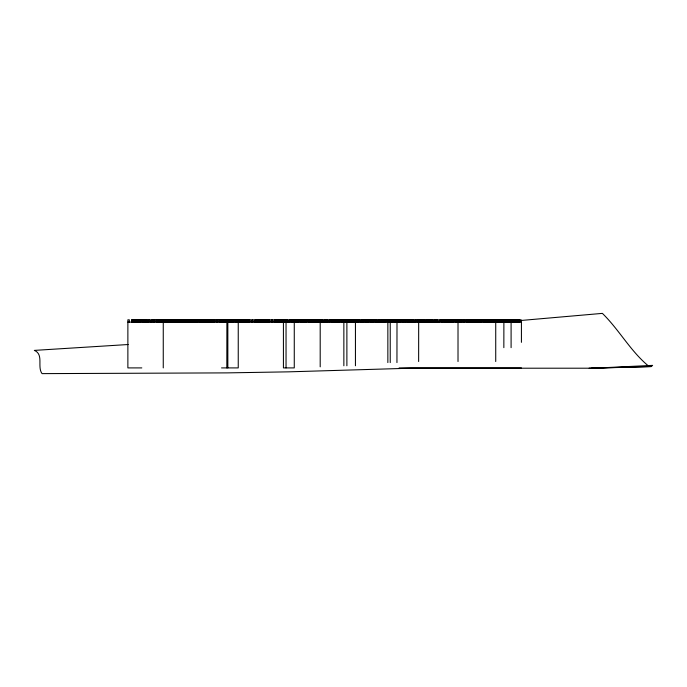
<?xml version="1.0" encoding="UTF-8"?>
<svg xmlns="http://www.w3.org/2000/svg" width="687" height="687" viewBox="0 0 687 687"><rect width="100%" height="100%" fill="white"/><g stroke="black" fill="none" stroke-linecap="round" stroke-linejoin="round"><path stroke-width="1.03" d="M320.194 319.816L320.194 366.841M591.309 368.266L651.224 366.549L652.65 365.372L593.422 368.206L410.637 368.215L288.437 371.847L226.873 372.886L42.053 373.625C36.909 366.781 44.088 354.423 34.35 350.396L128.177 344.522M520.866 320.486L602.387 313.375C619.107 329.691 630.322 350.911 648.356 365.905M589.128 368.172L651.224 366.549M358.107 319.816L360.349 319.816L360.349 322.1M375.36 319.816L377.678 319.816L377.678 322.1M382.633 319.816L380.701 319.816L380.701 322.1M402.754 319.816L400.435 319.816L400.435 322.1M415.24 319.816L417.224 319.816L417.224 322.1M422.376 319.816L417.584 319.816L417.584 322.1M428.662 319.816L428.662 322.1L428.594 319.816L430.354 319.816L430.354 322.1M435.893 319.816L435.893 322.1L435.919 319.816L434.132 319.816L434.132 322.1M483.717 319.816L476.022 319.816L476.022 322.1M127.876 322.1L495.731 322.1M141.814 367.906L127.876 367.906L127.876 319.816L129.311 319.816L129.311 322.1M221.523 367.906L238.243 367.906L238.243 319.816M399.121 367.906L521.424 367.906M521.424 342.341L521.424 322.1L496.066 322.1L496.066 319.816M521.098 322.1L521.098 319.816L483.914 319.816L483.914 322.1M519.681 319.816L519.681 322.1M519.501 319.816L519.501 322.1M519.269 319.816L519.269 322.1M518.187 319.816L518.084 322.1M517.955 319.816L517.955 322.1M517.852 319.816L517.852 322.1M517.689 319.816L517.689 322.1M517.448 319.816L517.448 322.1M516.667 319.816L516.667 322.1M516.564 319.816L516.564 322.1M516.435 319.816L516.435 322.1M515.25 319.816L515.25 322.1M513.833 319.816L513.833 322.1M513.721 319.816L513.721 322.1M513.593 319.816L513.593 322.1M512.408 319.816L512.408 322.1M512.219 319.816L512.219 322.1M512.176 319.816L512.176 322.1M511.094 319.816L511.094 347.665M510.991 319.816L510.991 322.1M510.888 319.816L510.888 322.1M509.651 319.816L509.651 322.1M509.574 319.816L509.574 322.1M509.342 319.816L509.385 322.1M508.217 319.816L508.217 322.1M508.054 319.816L508.054 322.1M507.332 319.816L507.332 322.1M506.774 319.816L506.774 322.1M505.89 319.816L505.89 322.1M505.331 319.816L505.331 322.1M503.889 319.816L503.846 347.665M503.623 319.816L503.623 322.1M503.142 319.816L503.142 322.1M502.652 319.816L502.652 322.1M502.171 319.816L502.171 322.1M501.69 319.816L501.69 322.1M501.209 319.816L501.209 322.1M500.729 319.816L500.729 322.1M500.248 319.816L500.248 322.1M499.767 319.816L499.767 322.1M499.286 319.816L499.286 322.1M498.805 319.816L498.805 322.1M498.324 319.816L498.324 322.1M497.843 319.816L497.843 322.1M497.362 319.816L497.362 322.1M496.873 319.816L496.873 322.1M496.392 319.816L496.392 322.1M495.731 319.816L495.731 361.517M494.795 319.816L494.795 322.1M494.374 319.816L494.374 322.1M494.159 319.816L494.159 322.1M493.36 319.816L493.36 322.1M492.467 319.816L492.467 322.1M491.892 319.816L491.892 322.1M491.686 319.816L491.669 322.1M490.767 319.816L490.767 322.1M490.466 319.816L490.466 322.1M490.269 319.816L490.269 322.1M489.977 319.816L489.977 322.1M489.256 319.816L489.256 322.1M489.041 319.816L489.041 322.1M488.843 319.816L488.843 322.1M487.615 319.816L487.615 322.1M487.418 319.816L487.418 322.1M487.092 319.816L487.092 322.1M486.19 319.816L486.19 322.1M486.078 319.816L486.078 322.1M484.764 319.816L484.764 322.1M484.567 319.816L484.567 322.1M483.339 319.816L483.339 322.1M481.922 319.816L481.922 322.1M481.75 319.816L481.716 322.1M481.553 319.816L481.553 322.1M480.599 319.816L480.599 322.1M480.496 319.816L480.496 322.1M480.29 319.816L480.29 322.1M479.071 319.816L479.071 322.1M478.04 319.816L478.04 322.1M477.645 319.816L477.645 322.1M477.448 319.816L477.448 322.1M476.22 319.816L476.22 322.1M475.524 322.1L475.524 319.816L473.171 319.816L473.171 322.1M475.189 319.816L475.189 322.1M474.794 319.816L474.794 322.1M474.597 319.816L474.597 322.1M473.369 319.816L473.369 322.1M472.501 322.1L472.501 319.816L464.627 319.816L464.627 322.1M471.952 319.816L471.952 322.1M471.746 319.816L471.746 322.1M470.526 319.816L470.483 322.1M470.32 319.816L470.32 322.1M469.779 319.816L469.779 322.1M469.298 319.816L469.298 322.1M469.101 319.816L469.101 322.1M468.895 319.816L468.895 322.1M467.675 319.816L467.675 322.1M467.478 319.816L467.478 322.1M467.229 319.816L467.229 322.1M466.25 319.816L466.25 322.1M464.824 319.816L464.824 322.1M464.154 322.1L464.154 319.816L461.776 319.816L461.776 322.1M463.888 319.816L463.888 322.1M463.399 319.816L463.399 322.1M461.973 319.816L461.973 322.1M461.329 322.1L461.329 319.816L458.925 319.816L458.925 322.1M461.054 319.816L461.054 322.1M460.556 319.816L460.556 322.1M460.35 319.816L460.35 322.1M459.131 319.816L459.131 322.1M458.495 322.1L458.495 319.816L456.254 319.816L456.254 322.1M458.229 319.816L458.229 322.1M458.014 319.816L458.014 361.517M456.623 319.816L456.623 322.1M455.67 322.1L455.67 319.816L453.523 319.816L453.523 322.1M455.395 319.816L455.395 322.1M455.275 319.816L455.275 322.1M453.892 319.816L453.892 322.1M452.836 322.1L452.836 319.816L450.749 319.816L450.749 322.1M451.127 319.816L451.127 322.1M450.011 322.1L450.011 319.816L447.984 319.816L447.984 322.1M449.745 319.816L449.736 322.1M448.353 319.816L448.353 322.1M447.177 322.1L447.177 319.816L445.21 319.816L445.21 322.1M446.971 319.816L446.971 322.1M446.911 319.816L446.911 322.1M445.588 319.816L445.588 322.1M444.352 322.1L444.352 319.816L442.445 319.816L442.445 322.1M444.197 319.816L444.197 322.1M441.526 322.1L441.526 319.816L439.671 319.816L439.671 322.1M441.432 319.816L441.432 322.1M440.041 319.816L439.92 322.1M438.658 322.1L438.761 319.816L436.906 319.816L436.906 322.1M437.276 319.816L437.276 322.1M437.19 319.816L437.19 322.1M435.515 319.816L435.515 322.1M434.502 319.816L434.502 322.1M434.347 319.816L434.347 322.1M433.076 322.1L433.119 319.816L431.367 319.816L431.367 322.1M432.844 319.816L432.844 322.1M432.75 319.816L432.75 322.1M431.737 319.816L431.737 322.1M431.505 319.816L431.505 322.1M430.234 319.816L430.234 322.1M430.002 319.816L429.976 322.1M428.963 319.816L428.894 322.1M427.58 322.1L427.58 319.816L425.82 319.816L425.82 322.1M427.391 319.816L427.391 322.1M427.211 319.816L427.211 322.1M427.159 319.816L427.159 322.1M426.198 319.816L426.198 322.1M426.052 319.816L426.052 322.1M424.815 322.1L424.815 319.816L422.977 319.816L422.977 322.1M424.549 319.816L424.549 322.1M424.437 319.816L424.317 322.1M423.424 319.816L423.424 322.1M423.209 319.816L423.209 322.1M423.055 319.816L423.055 322.1M422.325 319.816L422.376 322.1M422.179 319.816L422.222 322.1M422.041 319.816L422.041 322.1M421.672 319.816L421.672 322.1M420.779 319.816L420.779 322.1M420.659 319.816L420.659 322.1M420.281 319.816L420.281 322.1M420.023 319.816L420.066 322.1M419.654 319.816L419.654 322.1M418.684 319.816L418.641 361.517M418.263 319.816L418.263 322.1M415.987 319.816L415.987 322.1M415.292 319.816L415.24 322.1M414.742 322.1L414.742 319.816L402.917 319.816L402.917 322.1M413.505 319.816L413.505 322.1M412.818 319.816L412.818 322.1M412.604 319.816L412.604 322.1M412.269 319.816L412.269 322.1M411.977 319.816L411.977 322.1M411.032 319.816L411.032 322.1M410.337 319.816L410.337 322.1M410.199 319.816L410.199 322.1M409.796 319.816L409.796 322.1M409.323 319.816L409.323 322.1M408.559 319.816L408.559 322.1M408.413 319.816L408.413 322.1M407.863 319.816L407.863 322.1M407.322 319.816L407.322 322.1M406.077 319.816L406.077 322.1M405.622 319.816L405.622 322.1M405.39 319.816L405.39 322.1M404.841 319.816L404.841 322.1M403.604 319.816L403.604 322.1M402.367 319.816L402.367 322.1M401.131 319.816L401.131 322.1M399.877 322.1L399.894 319.816L397.962 319.816L397.962 322.1M399.791 319.816L399.791 322.1M398.649 319.816L398.649 322.1M397.412 322.1L397.412 319.816L392.466 319.816L392.466 322.1M397 322.1L397 319.816L396.949 362.581M395.712 319.816L395.712 322.1M395.016 319.816L395.016 322.1M394.604 319.816L394.604 322.1M394.398 319.816L394.398 322.1M393.162 319.816L393.162 322.1M392.603 319.816L392.603 322.1M391.461 322.1L391.461 319.816L383.174 319.816L383.174 322.1M391.255 319.816L391.255 322.1M390.225 319.816L390.225 362.581M389.778 319.816L389.778 322.1M389.538 319.816L389.538 322.1M388.541 319.816L388.541 322.1M388.378 319.816L388.378 322.1M387.854 319.816L387.854 362.581M387.185 319.816L387.185 322.1M385.948 319.816L385.948 322.1M385.252 319.816L385.252 322.1M385.106 319.816L385.106 322.1M383.87 319.816L383.87 322.1M382.539 319.816L382.633 322.1M381.388 319.816L381.388 322.1M380.151 322.1L380.151 319.816L378.228 319.816L378.228 322.1M379.671 319.816L379.756 322.1M378.915 319.816L378.915 322.1M378.228 319.816L378.322 322.1M376.442 319.816L376.442 322.1M375.746 319.816L375.746 322.1M375.445 319.816L375.445 322.1M375.205 322.1L375.205 319.816L365.845 319.816L365.845 322.1M373.968 319.816L373.968 322.1M373.273 319.816L373.273 322.1M372.723 319.816L372.723 322.1M371.487 319.816L371.487 322.1M371.135 319.816L371.135 322.1M370.8 319.816L370.8 322.1M370.25 319.816L370.25 322.1M369.013 319.816L369.013 322.1M368.258 319.816L368.318 322.1M367.777 319.816L367.777 322.1M366.54 319.816L366.54 322.1M365.381 322.1L365.381 319.816L363.371 319.816L363.371 322.1M365.295 319.816L365.295 322.1M364.058 319.816L364.058 322.1M362.822 322.1L362.822 319.816L360.89 319.816L360.89 322.1M362.513 319.816L362.513 322.1M362.418 319.816L362.418 322.1M361.585 319.816L361.585 322.1M359.112 319.816L359.112 322.1M358.416 319.816L358.416 322.1M358.202 319.816L358.202 322.1M357.867 322.1L357.867 319.816L343.972 319.816L343.972 322.1M356.63 319.816L356.63 322.1M355.943 319.816L355.943 322.1M355.651 319.816L355.651 322.1M355.437 319.816L355.437 365.776M354.2 319.816L354.2 322.1M353.504 319.816L353.504 322.1M353.187 319.816L353.187 322.1M353.084 319.816L353.084 322.1M351.95 319.816L351.95 322.1M351.255 319.816L351.272 322.1M350.55 319.816L350.55 322.1M349.305 319.816L349.305 322.1M348.618 319.816L348.618 322.1M348.12 319.816L348.12 322.1M346.883 319.816L346.883 365.776M346.437 319.816L346.437 322.1M346.188 319.816L346.188 322.1M345.2 319.816L345.2 322.1M344.505 319.816L344.505 322.1M344.281 319.816L344.281 322.1M343.861 322.1L343.861 365.776M343.715 322.1L343.715 319.816L331.881 319.816L331.881 322.1M342.47 319.816L342.47 322.1M341.783 319.816L341.783 322.1M341.233 319.816L341.233 322.1M339.996 319.816L339.996 322.1M339.309 319.816L339.309 322.1M338.76 319.816L338.76 322.1M338.665 319.816L338.665 322.1M337.523 319.816L337.523 322.1M336.828 319.816L336.828 322.1M336.287 319.816L336.287 322.1M335.857 319.816L335.857 322.1M335.041 319.816L335.041 322.1M334.449 319.816L334.449 322.1M334.354 319.816L334.354 322.1M333.805 319.816L333.805 322.1M332.568 319.816L332.568 322.1M331.641 322.1L331.641 319.816L329.399 319.816L329.399 322.1M331.332 319.816L331.332 322.1M330.095 319.816L330.095 322.1M328.858 322.1L328.858 319.816L326.926 319.816L326.926 322.1M327.622 319.816L327.622 322.1M327.132 319.816L327.132 322.1M326.377 322.1L326.377 319.816L324.324 319.816L324.324 322.1M326.033 319.816L326.033 322.1M325.14 319.816L325.14 322.1M324.453 319.816L324.453 322.1M323.903 322.1L323.903 319.816L288.72 319.816L288.72 322.1M322.667 319.816L322.667 322.1M321.971 319.816L321.971 322.1M321.765 319.816L321.765 322.1M321.43 319.816L321.43 322.1M319.601 319.816L319.601 322.1M319.498 319.816L319.498 322.1M319.154 319.816L319.137 322.1M318.862 319.816L318.862 322.1M317.54 319.816L317.54 322.1M317.008 319.816L317.008 322.1M316.716 319.816L316.716 322.1M316.209 319.816L316.209 322.1M315.685 319.816L315.685 322.1M314.886 319.816L314.886 322.1M314.569 319.816L314.569 322.1M314.354 319.816L314.354 322.1M313.925 319.816L313.925 322.1M313.555 319.816L313.555 322.1M313.032 319.816L313.032 322.1M312.233 319.816L312.233 322.1M311.975 319.816L311.975 322.1M311.7 319.816L311.7 322.1M311.254 319.816L311.254 322.1M310.902 319.816L310.902 322.1M309.579 319.816L309.579 322.1M309.047 319.816L309.047 322.1M308.506 319.816L308.506 322.1M308.248 319.816L308.248 322.1M306.926 319.816L306.926 322.1M306.393 319.816L306.393 322.1M306.033 319.816L306.033 322.1M305.595 319.816L305.595 322.1M304.272 319.816L304.272 322.1M303.74 319.816L303.74 322.1M303.199 319.816L303.199 322.1M302.941 319.816L302.941 322.1M301.619 319.816L301.619 322.1M301.086 319.816L301.086 322.1M300.374 319.816L300.374 322.1M300.288 319.816L300.288 322.1M298.965 319.816L298.965 322.1M298.433 319.816L298.433 322.1M297.548 319.816L297.634 322.1M296.303 319.816L296.303 322.1M296.14 319.816L296.14 322.1M295.779 319.816L295.779 322.1M294.981 319.816L294.981 322.1M294.723 319.816L294.723 322.1M294.457 319.816L294.457 322.1M294.268 319.816L294.268 367.906L283.43 367.906L283.422 319.816M293.744 319.816L293.744 322.1M292.937 319.816L292.937 322.1M292.413 319.816L292.413 322.1M291.872 319.816L291.872 322.1M291.348 319.816L291.348 322.1M290.979 319.816L290.979 322.1M289.648 319.816L289.648 322.1M289.124 319.816L289.072 322.1M287.655 322.1L287.655 319.816L283.07 319.816L283.07 322.1M287.364 319.816L287.364 322.1M286.84 319.816L286.84 322.1M286.041 319.816L286.041 367.906M285.517 319.816L285.517 322.1M284.856 319.816L284.856 322.1M284.332 319.816L284.332 322.1M282.4 322.1L282.4 319.816L280.244 319.816L280.244 322.1M282.228 319.816L282.228 322.1M280.966 319.816L280.966 322.1M280.794 319.816L280.794 322.1M280.597 319.816L280.597 322.1M279.557 322.1L279.557 319.816L277.419 319.816L277.419 322.1M279.386 319.816L279.386 322.1M278.123 319.816L278.123 322.1M277.952 319.816L277.952 322.1M277.771 319.816L277.771 322.1M276.715 322.1L276.715 319.816L274.594 319.816L274.594 322.1M276.543 319.816L276.543 322.1M275.289 319.816L275.289 322.1M275.118 319.816L275.118 322.1M274.946 319.816L274.946 322.1M273.873 322.1L273.873 319.816L271.769 319.816L271.769 322.1M272.447 319.816L272.447 322.1M272.275 319.816L272.275 322.1M272.121 319.816L272.121 322.1M271.039 322.1L271.039 319.816L268.935 319.816L268.935 322.1M269.605 319.816L269.605 322.1M269.433 319.816L269.433 322.1M269.287 319.816L269.287 322.1M268.196 322.1L268.196 319.816L266.109 319.816L266.109 322.1M268.024 319.816L268.024 322.1M267.878 319.816L267.878 322.1M266.771 319.816L266.771 322.1M266.599 319.816L266.599 322.1M266.462 319.816L266.462 322.1M265.354 322.1L265.354 319.816L263.284 319.816L263.284 322.1M265.182 319.816L265.182 322.1M265.053 319.816L265.053 322.1M263.928 319.816L263.928 322.1M263.756 319.816L263.756 322.1M263.636 319.816L263.636 322.1M262.52 322.1L262.52 319.816L260.459 319.816L260.459 322.1M262.348 319.816L262.348 322.1M262.228 319.816L262.228 322.1M261.086 319.816L261.086 322.1M260.914 319.816L260.914 322.1M260.811 319.816L260.811 322.1M259.677 322.1L259.677 319.816L257.634 319.816L257.634 322.1M259.506 319.816L259.506 322.1M259.403 319.816L259.403 322.1M258.243 319.816L258.243 322.1M258.072 319.816L258.072 322.1M257.986 319.816L257.986 322.1M256.835 322.1L256.835 319.816L254.808 319.816L254.808 322.1M256.663 319.816L256.663 322.1M255.409 319.816L255.409 322.1M255.238 319.816L255.16 322.1M253.992 322.1L253.992 319.816L251.983 319.816L251.983 322.1M252.567 319.816L252.567 322.1M252.335 319.816L252.395 322.1M251.159 322.1L251.159 319.816L249.158 319.816L249.158 322.1M249.725 319.816L249.725 322.1M249.51 319.816L249.553 322.1M248.316 322.1L248.316 319.816L246.332 319.816L246.332 322.1M248.144 319.816L248.144 322.1M248.093 319.816L248.093 322.1M247.741 319.816L247.741 322.1M246.891 319.816L246.891 322.1M245.474 322.1L245.474 319.816L243.507 319.816L243.507 322.1M245.302 319.816L245.268 322.1M244.915 319.816L244.915 322.1M244.048 319.816L244.048 322.1M243.859 319.816L243.876 322.1M242.631 322.1L242.631 319.816L240.682 319.816L240.682 322.1M242.468 319.816L242.442 322.1M241.206 319.816L241.206 322.1M241.034 319.816L241.034 322.1M239.797 322.1L239.797 319.816L226.547 319.816L226.547 322.1M239.617 319.816L239.626 322.1M238.363 319.816L238.363 322.1M236.826 319.816L236.826 322.1M236.603 319.816L236.603 322.1M236.517 319.816L236.517 322.1M236.285 319.816L236.285 322.1M236.053 319.816L236.053 322.1M235.83 319.816L235.83 322.1M235.392 319.816L235.392 322.1M233.975 319.816L233.975 322.1M233.743 319.816L233.743 322.1M232.85 319.816L232.85 322.1M232.627 319.816L232.55 322.1M231.433 319.816L231.433 322.1M231.201 319.816L231.141 322.1M230.789 319.816L230.789 322.1M229.724 319.816L229.724 322.1M229.26 319.816L229.26 322.1M227.835 319.816L227.835 367.906M227.612 319.816L227.612 322.1M227.371 319.816L227.371 322.1M227.148 319.816L227.148 322.1M226.899 319.816L226.822 367.906M225.491 322.1L225.491 319.816L223.095 319.816L223.095 322.1M225.138 319.816L225.138 322.1M224.692 319.816L224.692 322.1M224.52 319.816L224.52 322.1M223.266 319.816L223.266 322.1M222.665 322.1L222.665 319.816L220.235 319.816L220.235 322.1M222.313 319.816L222.313 322.1M221.832 319.816L221.832 322.1M221.661 319.816L221.661 322.1M220.407 319.816L220.407 322.1M219.84 322.1L219.84 319.816L217.375 319.816L217.375 322.1M218.973 319.816L218.973 322.1M217.547 319.816L217.547 322.1M217.006 322.1L217.006 319.816L214.516 319.816L214.516 322.1M216.122 319.816L216.122 322.1M214.688 319.816L214.688 322.1M214.267 322.1L214.267 319.816L211.665 319.816L211.665 322.1M213.262 319.816L213.262 322.1M213.09 319.816L213.09 322.1M212.858 319.816L212.858 322.1M211.836 319.816L211.836 322.1M211.158 322.1L211.158 319.816L203.094 319.816L203.094 322.1M210.402 319.816L210.402 322.1M210.231 319.816L210.231 322.1M209.913 319.816L209.913 322.1M209.106 319.816L209.106 322.1M208.977 319.816L208.977 322.1M208.805 319.816L208.805 322.1M207.998 319.816L207.998 322.1M207.551 319.816L207.551 322.1M207.38 319.816L207.38 322.1M207.191 319.816L207.191 322.1M206.349 319.816L206.349 322.1M206.117 319.816L206.117 322.1M205.945 319.816L205.945 322.1M205.55 319.816L205.55 322.1M205.173 319.816L205.173 322.1M204.692 319.816L204.692 322.1M204.52 319.816L204.52 322.1M203.258 319.816L203.258 322.1M202.382 322.1L202.382 319.816L179.848 319.816L179.848 322.1M201.832 319.816L201.884 322.1M201.66 319.816L201.66 322.1M200.406 319.816L200.406 322.1M200.235 319.816L200.235 322.1M199.788 319.816L199.788 322.1M199.29 319.816L199.29 322.1M198.972 319.816L198.921 322.1M197.547 319.816L197.547 322.1M197.375 319.816L197.375 322.1M197.186 319.816L197.186 322.1M196.688 319.816L196.688 322.1M196.327 319.816L196.327 322.1M196.121 319.816L196.121 322.1M195.95 319.816L195.95 322.1M195.829 319.816L195.829 322.1M195.46 319.816L195.46 322.1M194.687 319.816L194.687 322.1M194.515 319.816L194.515 322.1M194.095 319.816L194.095 322.1M193.725 319.816L193.725 322.1M193.227 319.816L193.262 322.1M193.09 319.816L193.09 322.1M192.858 319.816L192.858 322.1M191.836 319.816L191.836 322.1M191.664 319.816L191.664 322.1M191.501 319.816L191.501 322.1M191.132 319.816L191.132 322.1M190.634 319.816L190.634 322.1M190.402 319.816L190.402 322.1M190.23 319.816L190.265 322.1M188.899 319.816L188.977 322.1M188.805 319.816L188.805 322.1M188.539 319.816L188.539 322.1M188.04 319.816L188.04 322.1M187.671 319.816L187.671 322.1M187.542 319.816L187.542 322.1M187.379 319.816L187.379 322.1M186.117 319.816L186.117 322.1M185.937 319.816L185.945 322.1M185.438 319.816L185.438 322.1M185.069 319.816L185.069 322.1M184.691 319.816L184.691 322.1M184.571 319.816L184.52 322.1M183.343 319.816L183.343 322.1M183.257 319.816L183.257 322.1M183.085 319.816L183.085 322.1M182.845 319.816L182.845 322.1M182.476 319.816L182.476 322.1M181.978 319.816L181.978 322.1M181.832 319.816L181.763 322.1M180.406 319.816L180.406 322.1M180.234 319.816L180.277 322.1M179.015 322.1L179.015 319.816L153.854 319.816L153.854 322.1M178.972 319.816L178.972 322.1M177.547 319.816L177.547 322.1M177.375 319.816L177.375 322.1M177.272 319.816L177.272 322.1M176.696 319.816L176.696 322.1M176.25 319.816L176.25 322.1M176.121 319.816L176.121 322.1M175.949 319.816L175.949 322.1M175.674 319.816L175.674 322.1M174.687 319.816L174.687 322.1M174.515 319.816L174.515 322.1M174.206 319.816L174.206 322.1M173.631 319.816L173.631 322.1M173.184 319.816L173.261 322.1M173.09 319.816L173.09 322.1M171.827 319.816L171.827 322.1M171.664 319.816L171.587 322.1M171.14 319.816L171.14 322.1M170.565 319.816L170.565 322.1M170.402 319.816L170.402 322.1M170.23 319.816L170.23 322.1M170.118 319.816L170.118 322.1M169.096 319.816L169.096 322.1M168.976 319.816L168.976 322.1M168.804 319.816L168.804 322.1M168.521 319.816L168.521 322.1M168.075 319.816L168.075 322.1M167.499 319.816L167.542 322.1M167.37 319.816L167.37 322.1M166.117 319.816L166.117 322.1M166.031 319.816L166.031 322.1M165.945 319.816L165.945 322.1M165.455 319.816L165.455 322.1M165.009 319.816L165.009 322.1M164.691 319.816L164.691 322.1M163.257 319.816L163.257 367.906M163.085 319.816L163.085 322.1M162.965 319.816L162.965 322.1M162.39 319.816L162.39 322.1M162.089 319.816L162.089 322.1M161.943 319.816L161.943 322.1M160.921 319.816L160.921 322.1M160.646 319.816L160.646 322.1M160.346 319.816L160.346 322.1M159.899 319.816L159.899 322.1M159.324 319.816L159.324 322.1M159.204 319.816L159.204 322.1M157.855 319.816L157.855 322.1M157.761 319.816L157.761 322.1M157.28 319.816L157.28 322.1M156.834 319.816L156.834 322.1M156.327 319.816L156.327 322.1M154.884 319.816L154.884 322.1M153.441 322.1L153.441 319.816L151.363 319.816L151.363 322.1M153.227 319.816L153.227 322.1M152.007 319.816L152.007 322.1M150.565 322.1L150.565 319.816L147.997 319.816L147.997 322.1M149.122 319.816L149.122 322.1M147.679 322.1L147.679 319.816L131.792 319.816L131.792 322.1M145.738 319.816L145.738 322.1M144.802 319.816L144.802 322.1M143.703 319.816L143.703 322.1M143.36 319.816L143.36 322.1M143.197 319.816L143.197 322.1M142.819 319.816L142.819 322.1M142.303 319.816L142.303 322.1M141.926 319.816L141.926 322.1M140.483 319.816L140.483 322.1M140.139 319.816L140.139 322.1M139.633 319.816L139.633 322.1M139.255 319.816L139.255 322.1M139.04 319.816L139.04 322.1M138.74 319.816L138.74 322.1M137.598 319.816L137.598 322.1M137.469 319.816L137.469 322.1M136.962 319.816L136.962 322.1M136.576 319.816L136.576 322.1M136.069 319.816L136.163 322.1M136.017 319.816L136.017 322.1M135.751 319.816L135.751 322.1M134.721 319.816L134.721 322.1M134.463 319.816L134.463 322.1M134.205 319.816L134.205 322.1M134.077 319.816L134.077 322.1M133.81 319.816L133.81 322.1M133.69 319.816L133.69 322.1M133.424 319.816L133.424 322.1M133.226 319.816L133.226 322.1M132.144 319.816L132.144 322.1M131.956 319.816L131.956 322.1M515.061 322.1L515.061 319.816L515.01 322.1M478.873 322.1L478.873 319.816L478.83 322.1M452.57 322.1L452.57 319.816L452.51 322.1M442.814 322.1L442.814 319.816L442.754 322.1M246.719 322.1L246.719 319.816L246.685 322.1M146.245 322.1L146.245 319.816L146.168 322.1"/></g></svg>
